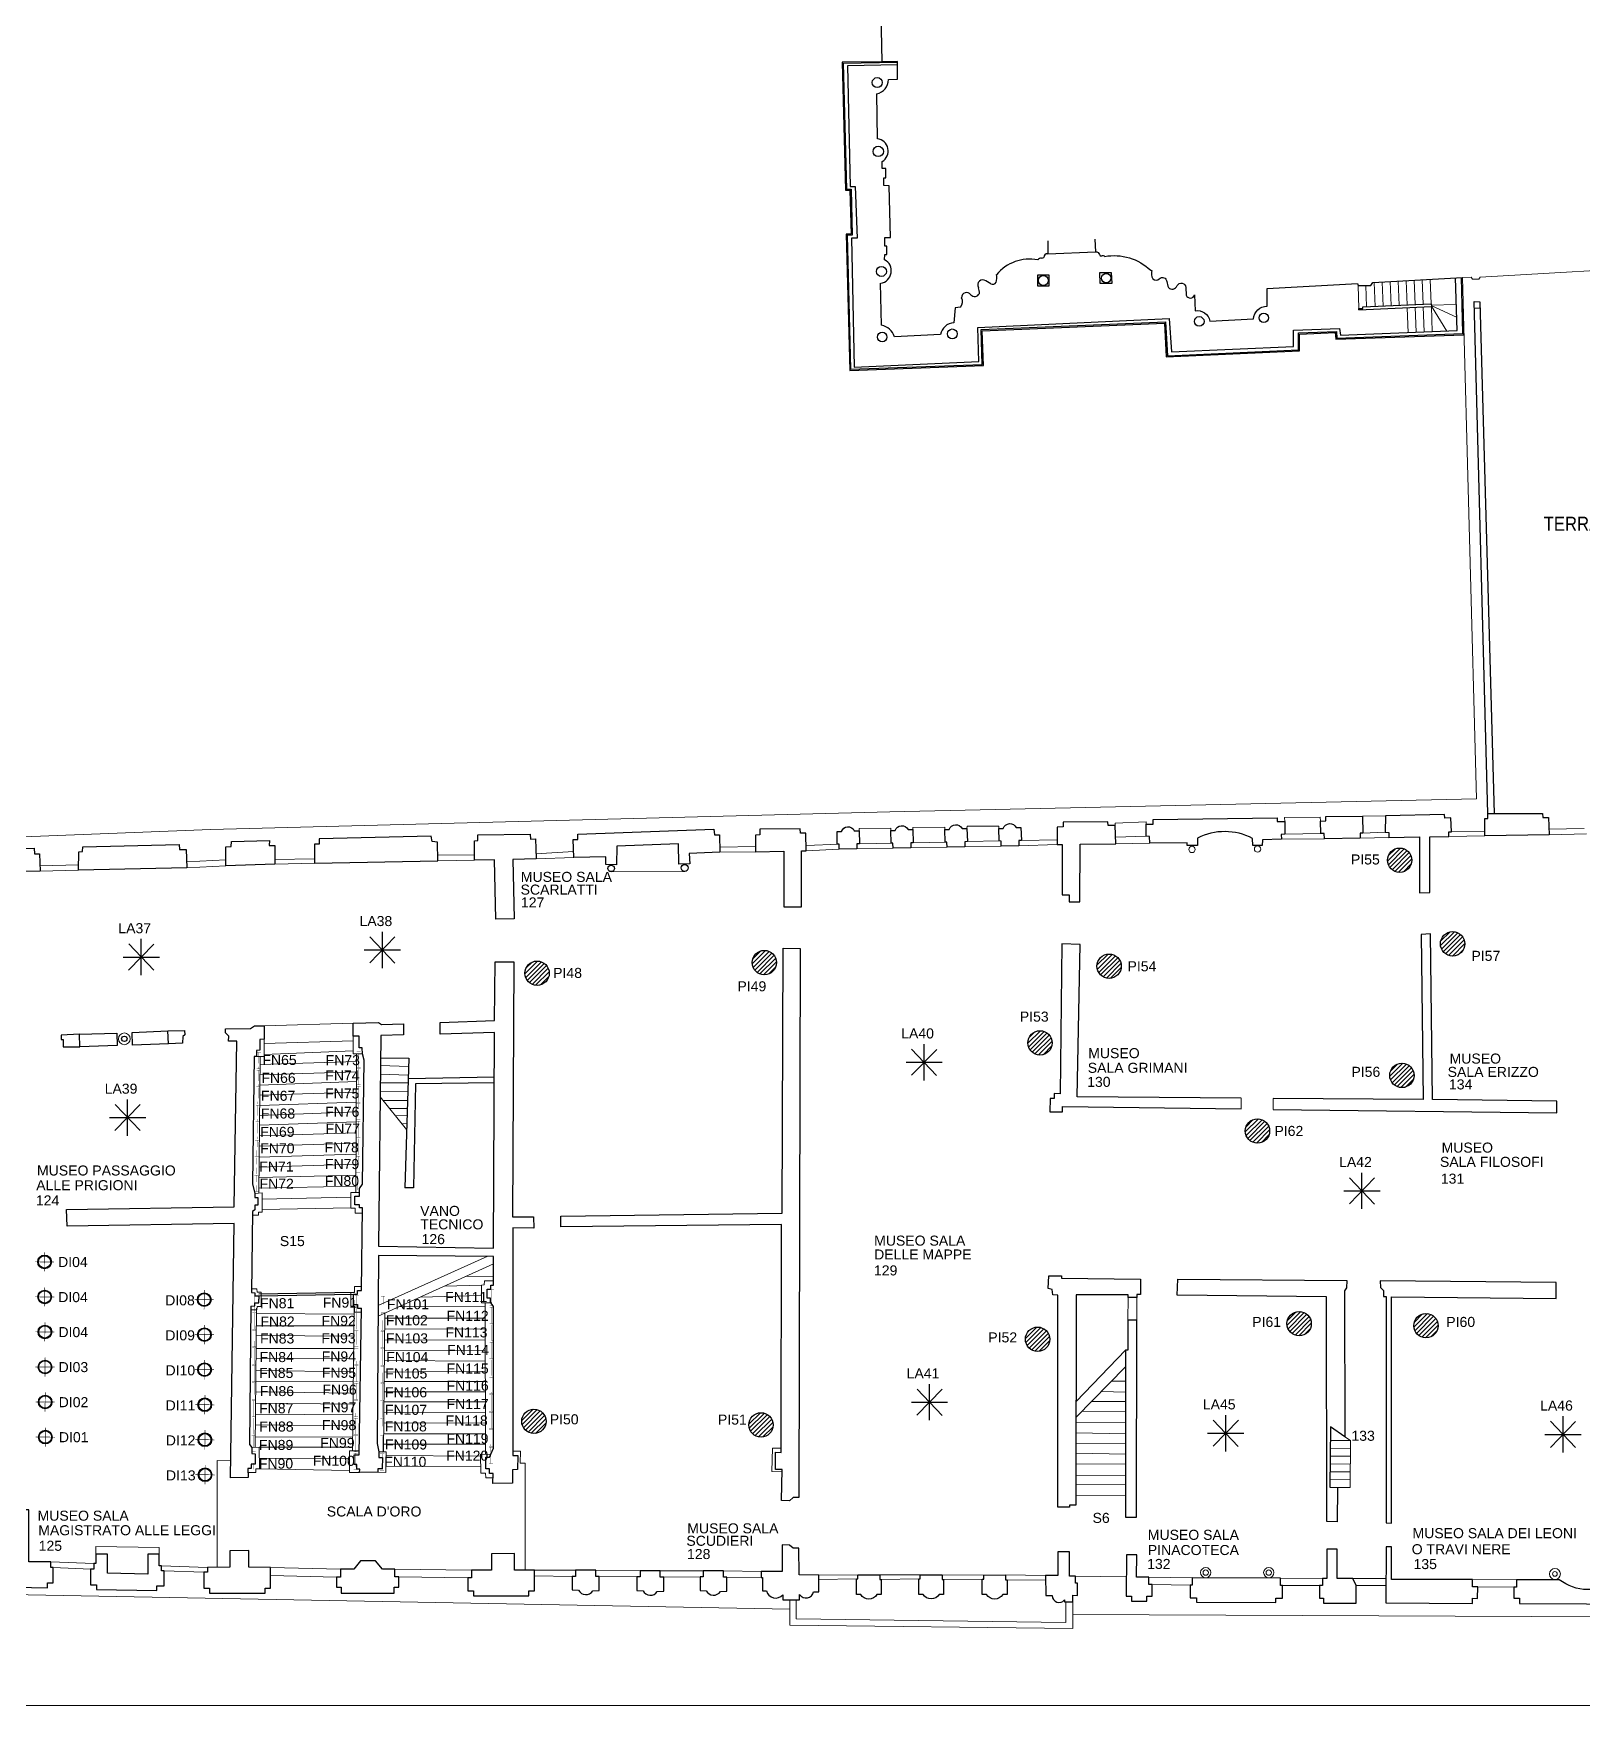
# Model space of a CAD drawing. Header units: millimetres. Extents: x 195 to 76808, y -2861 to 4318.
# Drawn here: x 38033 to 40347, y 109 to 2607 of the extents above; entities that cross this region are included whole.
import ezdxf
from ezdxf.enums import TextEntityAlignment as Align

# ---------------------------------------------------------------- set-up
doc = ezdxf.new("R2010")
doc.units = ezdxf.units.MM
for name, color, linetype, lineweight in [('_sottile', 253, 'Continuous', 5), ('LAMPADINE', 30, 'Continuous', 30), ('muri', 7, 'Continuous', 9), ('num.vani', 66, 'Continuous', 9)]:
    doc.layers.add(name, color=color, linetype=linetype, lineweight=lineweight)
doc.styles.add('ducale_200', font='ARIAL.TTF', dxfattribs={"height": 1})
doc.styles.get("Standard").update_dxf_attribs({"font": 'ARIAL.TTF'})

# ---------------------------------------------------------------- blocks, each defined once
blk = doc.blocks.new('l')
at = {"const_width": 0.2}
for points in [[(238.9, 339.3), (238.8, 342.3)], [(238.9, 340.8), (250.9, 341.1)], [(250.9, 339.6), (250.8, 342.6)]]:
    blk.add_lwpolyline(points, dxfattribs=at)
blk = doc.blocks.new('oui')
at = {"xscale": 2.03261301040026, "yscale": 2.032613010400281, "zscale": 2.032613010400235, "rotation": 88.32306870464305}
for p in [(39563, -871.1), (39562.9, -897.3), (39562.7, -923.5), (39562.6, -949.7), (39562.4, -975.8), (39562.3, -1002), (39562.1, -1028.2), (39562, -1054.4), (39561.8, -1080.5), (39561.7, -1106.7)]:
    blk.add_blockref('l', p, dxfattribs=at)
blk = doc.blocks.new('5ea4y')
h = blk.add_hatch(color=256)
edge = h.paths.add_edge_path(flags=16)
edge.add_arc((973, 697), 102, 0, 360)
edge = h.paths.add_edge_path()
edge.add_arc((973, 697), 112, 0, 360)
at = {"const_width": 10}
for points in [[(973, 855), (973, 540)], [(1130, 697), (815, 697)]]:
    blk.add_lwpolyline(points, dxfattribs=at)
for radius in [112, 102]:
    blk.add_circle((973, 697), radius)
at = {"color": 160, "insert": (996, 726), "char_height": 2, "width": 10.79, "attachment_point": 1, "style": 'ducale_200'}
blk.add_mtext('{\\H0.75x; }', dxfattribs=at)
blk = doc.blocks.new('PIANTANA')
at = {"lineweight": 0}
h = blk.add_hatch(dxfattribs=at)
h.set_pattern_fill('ANSI31', color=256, scale=600, style=0)
h.set_pattern_definition([(45, (37136.21, 23067.97), (-53.03301, 53.03301), [])])
edge = h.paths.add_edge_path()
edge.add_arc((14258, -2729), 291, 0, 360)
blk.add_circle((14258, -2729), 291)
blk = doc.blocks.new('sr')
at = {"xscale": 2.03261301040023, "yscale": 2.03261301040023, "zscale": 2.032613010400235, "rotation": 87.50909969895497}
for p in [(24786.3, -1824.5), (24785.8, -1850.7), (24785.3, -1876.9), (24784.8, -1903), (24784.3, -1929.2), (24783.7, -1955.4), (24783.2, -1981.5), (24782.7, -2007.7)]:
    blk.add_blockref('l', p, dxfattribs=at)

msp = doc.modelspace()

# ---------------------------------------------------------------- linework, layer by layer
at = {"layer": '_sottile'}
for p, q in [((40035.7, 2235.1), (40037.1, 2199.4)), ((40047.7, 2235.8), (40049.1, 2199.9)), ((40059.7, 2236.4), (40061.1, 2200.5)), ((40071.7, 2237.1), (40073.1, 2201)), ((40083.7, 2237.8), (40085.1, 2201.6)), ((40095.7, 2238.4), (40097.1, 2202.1)), ((40107.6, 2239.1), (40109, 2202.7)), ((40119.6, 2239.8), (40121, 2203.2)), ((40121.1, 2201.2), (40158.5, 2202.2)), ((40121.1, 2200.6), (40159, 2183.5)), ((40121.2, 2199.8), (40144.4, 2162.4)), ((40121.2, 2199.1), (40122.6, 2161.4)), ((40085.2, 2197.4), (40086.7, 2160.1)), ((40097.2, 2198), (40098.7, 2160.7)), ((40109.2, 2198.5), (40110.6, 2161.2)), ((38551.2, 1076.2), (38593.5, 1075.9))]:
    msp.add_line(p, q, dxfattribs=at)
for points in [[(36960.8, 1365.7), (38297.7, 1417.6), (39312.2, 1444.3), (40188.9, 1463.6), (40167.6, 2242.4), (40180.5, 2243.2), (40182.5, 2240.3), (40192.1, 2240.3), (40194.2, 2243.2), (40486.7, 2260.2)], [(40012.1, 2230.4), (40012.8, 2196.2), (40012.8, 2196.2)], [(40024.4, 2198.6), (40023.5, 2230.7)], [(39648.7, 1423.9), (39648.9, 1427.3), (39695.1, 1429.3), (39695.3, 1425.8)], [(39902.1, 1429.7), (39902, 1435.7), (39955.3, 1436.4), (39955.8, 1430.3)], [(40018.6, 1437.7), (40052.6, 1438.4)], [(39266.3, 1416), (39266.5, 1419.4), (39313.6, 1419.7), (39313.8, 1416.2)], [(39346.7, 1417.6), (39346.8, 1421), (39394.3, 1421.3), (39394.5, 1417.8)], [(39427.4, 1419.2), (39427.6, 1422.6), (39475, 1422.9), (39475.2, 1419.3)], [(39475.4, 1400.6), (39428, 1399.7)], [(39508.7, 1401.3), (39562.2, 1402.3)], [(39695.3, 1407.8), (39649.3, 1406.4)], [(39897.1, 1403.5), (39961.4, 1403.7)], [(39956, 1411.6), (39902.2, 1410.6)], [(40014.9, 1404.6), (40057.7, 1405.8)], [(40052.4, 1413.6), (40019, 1412.4)], [(40147.3, 1407.5), (40200.9, 1408.2)], [(40151.2, 1414.1), (40200.9, 1414.9)], [(40349.3, 1419.5), (40296.7, 1418.2)], [(40297, 1410), (40353.2, 1411.4)], [(38636.7, 1379.5), (38691.6, 1379.8)], [(38783.4, 1381.4), (38839.7, 1385)], [(38783.6, 1373.8), (38839.9, 1375.8)], [(39058, 1391.3), (39111.3, 1392.2)], [(39058.1, 1383.7), (39111.3, 1384.4)], [(39236.5, 1395.7), (39187, 1393.9)], [(39187.2, 1385.8), (39236.7, 1388.2)], [(39263.1, 1388.7), (39317, 1389.8)], [(39266.9, 1396.5), (39316.9, 1397.3)], [(39343.4, 1390.3), (39397.7, 1391.3)], [(39394.7, 1399.1), (39347.2, 1398.1)], [(39424.2, 1391.9), (39478.4, 1392.9)], [(39504.9, 1393.5), (39562.2, 1395.4)], [(39649.6, 1396.6), (39700.7, 1397.3)], [(38042.6, 1363.3), (38100.3, 1364.9)], [(38042.8, 1355.7), (38100.2, 1357.1)], [(38261.7, 1369.6), (38320.2, 1372.7)], [(38262.1, 1360.7), (38320.4, 1363.5)], [(38393.5, 1372.9), (38452.7, 1373.9)], [(38393.5, 1366.2), (38452.7, 1367.3)], [(38636.9, 1370.8), (38691.6, 1372)], [(38895.7, 1354.7), (39005.7, 1355.2)], [(38377.6, 1124.2), (38510.4, 1128.4)], [(38366.2, 1078.6), (38377.7, 1078.8), (38377.5, 1104.3)], [(38510.4, 1102.1), (38377.5, 1097.9)], [(38510.4, 1109.1), (38510.4, 1082.8), (38524.3, 1082.8)], [(38369.5, 874.5), (38371.6, 1078.7)], [(38510.4, 1087.2), (38377.7, 1081.5)], [(38514.5, 875.6), (38515.3, 1082.8)], [(38515.2, 1055.8), (38371.3, 1051.2)], [(38515.3, 1071), (38371.4, 1066.5)], [(38592.6, 1050.8), (38551, 1052.3)], [(38593.2, 1063.9), (38551.1, 1065)], [(38515.1, 1025.4), (38371, 1020.6)], [(38515.2, 1041.1), (38371.1, 1035.8)], [(38592, 1026.4), (38550.7, 1026.6)], [(38592.4, 1039.1), (38550.8, 1039.2)], [(38515.1, 1010.4), (38370.8, 1005.5)], [(38550.6, 1018.3), (38590.2, 969.7)], [(38591.6, 1013), (38554.9, 1013)], [(38591.2, 1001), (38564.8, 1000.9)], [(38514.9, 980.8), (38370.5, 976)], [(38370.7, 990.5), (38515, 996)], [(38590.8, 990), (38573.4, 990.4)], [(38590.5, 978.3), (38583.3, 978.2)], [(38514.9, 964.5), (38370.3, 959.9)], [(38514.8, 932.9), (38370, 928.1)], [(38514.8, 949.3), (38370.2, 944.5)], [(38514.6, 901.5), (38369.7, 897.6)], [(38514.7, 917.5), (38369.9, 913.1)], [(38359.7, 841.6), (38369.2, 841.6), (38369.2, 846.2), (38374.6, 846.2), (38374.7, 874.8), (38363.6, 874.1)], [(38514.6, 884.7), (38369.5, 882)], [(38520, 875.5), (38507, 875.6), (38507, 851.9), (38513.5, 851.9), (38513.5, 844.5), (38524.1, 844.4)], [(38507, 852.3), (38374.6, 849.9)], [(38507, 868.6), (38374.7, 865.5)], [(38711.4, 780.1), (38547.9, 706.7)], [(38547.8, 690.6), (38720.1, 768.6)], [(38720.2, 750.3), (38678.8, 749.9)], [(38372.9, 715.9), (38372.9, 726.6), (38366.9, 726.7), (38366.7, 731.4), (38358.5, 731.4)], [(38506.7, 714.8), (38506.7, 726.2), (38512.6, 726.2), (38512.6, 735), (38523, 734.9)], [(38702, 737.1), (38646.9, 735.5)], [(38720.2, 743.6), (38706.8, 743.6), (38706.2, 737.2), (38702, 737.1), (38702.4, 710.4), (38716.2, 710.4)], [(38372.9, 715.8), (38372.9, 705.1), (38366.9, 705.1), (38366.7, 700.3), (38358.5, 700.3)], [(38364.2, 494.7), (38365.8, 702.6)], [(38506.7, 714.8), (38506.7, 705.5), (38512.6, 705.5), (38512.6, 696.7), (38523, 696.8)], [(38509.3, 489.3), (38511.9, 703.8)], [(38578.3, 704.4), (38707.8, 705.2)], [(38702.3, 721.3), (38610.7, 719.1)], [(38707.8, 710.4), (38708.2, 484.1)], [(39667.6, 684.7), (39668.3, 718.3)], [(39681.4, 718.3), (39681.4, 684.7)], [(38511.3, 676.3), (38365.5, 676.1)], [(38511.5, 693.6), (38365.7, 694.4)], [(38557.6, 695.1), (38555.8, 488)], [(38557.6, 687.7), (38707.8, 687.7)], [(38511.1, 660.7), (38365.4, 661.5)], [(38557.3, 654.9), (38707.9, 655.5)], [(38557.4, 671.3), (38707.9, 671.6)], [(38510.9, 626.9), (38365.2, 627.7)], [(38511.1, 642.5), (38365.3, 642.3)], [(38557.1, 639), (38707.9, 639.8)], [(38510.7, 607.4), (38365.1, 609.4)], [(38556.8, 606.9), (38708, 608.4)], [(38707.9, 623.3), (38557, 624.6)], [(38510.3, 575.7), (38364.8, 577.5)], [(38510.5, 592.9), (38364.9, 593.3)], [(38708, 577.4), (38556.6, 577.7)], [(38556.7, 592.9), (38708, 593.2)], [(39664.3, 577.3), (39628.2, 578.2)], [(39664.3, 593.4), (39643.3, 593.4)], [(38510.1, 559.2), (38364.7, 560.7)], [(38708, 562.7), (38556.5, 562.7)], [(39664.3, 563.1), (39613.5, 563.3)], [(38509.7, 527), (38364.4, 528.2)], [(38509.9, 543.2), (38364.5, 544.2)], [(38708.1, 530.8), (38556.2, 531.1)], [(38556.3, 547.2), (38708.1, 546.5)], [(39664.3, 531.9), (39590.4, 532.3)], [(39664.3, 548.2), (39599.2, 548.7)], [(38509.5, 510), (38364.3, 510.3)], [(38556, 514.8), (38708.1, 514.8)], [(39664.3, 515), (39590.4, 516.2)], [(39664.3, 500.5), (39590.4, 500.8)], [(39970.2, 504.9), (40000.3, 504.7)], [(39991.9, 510.5), (40000.3, 504.7), (40000.1, 434.7), (39980.8, 434.8)], [(38307.4, 315.5), (38307.4, 475), (38327.4, 474.7)], [(38359, 494.5), (38370.1, 494.8), (38370.6, 462.3), (38364.9, 462.4), (38364.9, 457), (38353.5, 457)], [(38509.4, 494.7), (38370.1, 494.8)], [(38504.9, 477.7), (38370.3, 478.2)], [(38519.7, 489.2), (38504.9, 489.4), (38504.9, 457), (38520.1, 457.2)], [(38548.9, 488.1), (38559.8, 488), (38559.3, 456.9), (38547.5, 457.5)], [(38555.9, 499.2), (38708.1, 499.4)], [(38559.7, 482.3), (38700.9, 481.5)], [(38715.9, 483.9), (38700.9, 484.2), (38701.2, 455.9), (38708.2, 455.9), (38708.5, 449.1), (38719.4, 449.3)], [(38767.2, 311.3), (38767.2, 470.9), (38760.1, 471), (38760.4, 489.1), (38748.8, 489.1)], [(39150, 493.5), (39136.7, 493.5), (39136.1, 458.5), (39151.2, 458.1)], [(39664.3, 484.6), (39590.4, 486)], [(39970.1, 481.5), (40000.3, 481.3)], [(39970.2, 493.2), (40000.3, 493)], [(38504.9, 460.2), (38370.6, 462.3)], [(38559.4, 466.4), (38701.1, 465.4)], [(39664.3, 469.3), (39590.3, 469.8)], [(39664.3, 452.3), (39590.3, 452.8)], [(39969.9, 458.2), (40000.2, 458)], [(39970, 469.9), (40000.2, 469.7)], [(39664.4, 438.7), (39590.3, 439.4)], [(39969.8, 446.5), (40000.2, 446.3)], [(39664.4, 422.6), (39590.3, 423)], [(36701, 333.3), (36700.9, 299.1), (39162.9, 253)], [(38125.9, 334.9), (38125.9, 346.4), (38220.7, 344.9), (38220.7, 334.8)], [(38058.8, 323.5), (38123, 321.1)], [(38062.4, 315.1), (38118, 312.4)], [(38224, 317.5), (38292.8, 315.3)], [(38287.4, 308), (38228.2, 309.9)], [(38491.6, 312.7), (38386.9, 315.3)], [(38485.7, 300.8), (38386.9, 303.1)], [(38572.5, 312.7), (38687.1, 311.3)], [(38681.7, 299.6), (38578.9, 301)], [(38781.2, 311.3), (38842.7, 311)], [(38837.8, 301.8), (38781.2, 302.4)], [(38872.9, 311), (38939.2, 310)], [(38878, 301.7), (38934.2, 300.9)], [(38969.3, 310), (39033.5, 310)], [(38974.4, 300.8), (39028.6, 300.9)], [(39063.7, 310), (39120, 309.1)], [(39068.7, 300.8), (39120, 300.1)], [(39264.4, 303.9), (39206.3, 303.8)], [(39297.2, 304.1), (39357.5, 304.1)], [(39390.3, 304.3), (39452.4, 303.7)], [(39485.2, 303.9), (39545, 303.1)], [(39589.5, 301.9), (39665.3, 301.2)], [(39699.1, 300.5), (39763.8, 299.7)], [(39262.3, 298), (39206.3, 297.4)], [(39299.3, 297), (39355.4, 298.2)], [(39392.4, 297.2), (39450.3, 297.8)], [(39487.3, 296.8), (39545, 296.4)], [(39703.9, 289.8), (39760.7, 288.8)], [(39895.8, 298.9), (39958.8, 298.5)], [(39898.6, 288.1), (39953.9, 288.2)], [(40003.9, 298.5), (40053.5, 298.4)], [(40009.1, 288.1), (40053.4, 288.1)], [(40182.7, 297), (40248.3, 296.9)], [(40190.6, 286.1), (40244.5, 285.7)], [(39162.9, 266.7), (39162.9, 229), (39585.6, 224.1), (39585.6, 263.6)], [(39172.4, 266.7), (39172.4, 238.5), (39575.2, 232.8), (39575.3, 263.6)], [(41413.8, 259.1), (41413.8, 237), (39585.6, 244.9)]]:
    msp.add_lwpolyline(points, dxfattribs=at)
for centre, radius in [((39763.6, 1388), 4.74), ((39861.6, 1388.6), 4.74), ((38168.6, 1105), 8.73), ((39784.1, 307.4), 7.64), ((39784.1, 307.4), 3.98), ((39878.3, 307.4), 7.64), ((39878.3, 307.4), 3.98), ((40305.8, 305.4), 8.19), ((40305.8, 305.4), 3.5)]:
    msp.add_circle(centre, radius, dxfattribs=at)
at = {"layer": 'LAMPADINE'}
for p, q in [((38193.8, 1200.1), (38193.8, 1254.2)), ((38535.2, 1218.5), (38572.9, 1257.2)), ((38572.7, 1218.2), (38535.4, 1257.4)), ((38554.1, 1210.8), (38554.1, 1264.9)), ((38166.8, 1227.2), (38220.9, 1227.2)), ((38175, 1207.8), (38212.7, 1246.6)), ((38212.5, 1207.6), (38175.2, 1246.8)), ((38527, 1237.8), (38581.1, 1237.8)), ((39344.6, 1050.6), (39382.3, 1089.3)), ((39382.1, 1050.4), (39344.8, 1089.5)), ((39363.4, 1042.9), (39363.4, 1097)), ((39336.4, 1069.9), (39390.5, 1069.9)), ((38154.6, 968), (38192.3, 1006.8)), ((38192.1, 967.8), (38154.8, 1007)), ((38173.4, 960.3), (38173.4, 1014.4)), ((38146.4, 987.4), (38200.5, 987.4)), ((40017.6, 850.8), (40017.6, 904.9)), ((39990.5, 877.8), (40044.6, 877.8)), ((39998.7, 858.4), (40036.4, 897.2)), ((40036.2, 858.2), (39998.9, 897.4)), ((39352.7, 542.6), (39390.4, 581.4)), ((39390.2, 542.4), (39352.9, 581.6)), ((39371.5, 535), (39371.5, 589.1)), ((39344.5, 562), (39398.6, 562)), ((39795.1, 496.3), (39832.9, 535)), ((39832.6, 496), (39795.3, 535.2)), ((39814, 488.6), (39814, 542.7)), ((40299, 494.5), (40336.7, 533.3)), ((40336.5, 494.3), (40299.2, 533.5)), ((40317.9, 486.9), (40317.9, 541)), ((39786.9, 515.6), (39841, 515.6)), ((40290.8, 513.9), (40344.9, 513.9))]:
    msp.add_line(p, q, dxfattribs=at)
at = {"layer": 'muri', "linetype": 'ByBlock', "lineweight": 30}
for p, q in [((39300.8, 2565), (39289.6, 3117.2)), ((39323.7, 2565.2), (39300.8, 2565)), ((39323.7, 2565.2), (39323.7, 2565.2)), ((39323.7, 2565.2), (39323.7, 2565.2)), ((39323.7, 2539.1), (39323.7, 2565.2)), ((39310.3, 2538.4), (39323.7, 2539.1)), ((39293.6, 2449.9), (39292.6, 2517.2)), ((39300.7, 2405.6), (39300.7, 2415.7)), ((39306.2, 2405.6), (39300.7, 2405.6)), ((39306.2, 2391.7), (39306.2, 2405.6)), ((39303, 2391.6), (39306.2, 2391.7)), ((39303, 2379.8), (39303, 2391.6)), ((39311.3, 2379.6), (39303, 2379.8)), ((39313.1, 2302.3), (39311.3, 2379.6)), ((39304.6, 2302.2), (39313.1, 2302.3)), ((39304.8, 2289.3), (39304.6, 2302.2)), ((39304.4, 2269.1), (39304.5, 2277.1)), ((39304.5, 2277.1), (39307.8, 2277.1)), ((39307.9, 2289.3), (39304.8, 2289.3)), ((39307.8, 2277.1), (39307.9, 2289.3)), ((39548.2, 2297.3), (39548.1, 2278.1)), ((39299.9, 2171.4), (39298.5, 2233.9)), ((39463.1, 2232.9), (39455.7, 2237.4)), ((40012.8, 2194.1), (40121.2, 2199.1)), ((40018.7, 2198.5), (40121, 2203.2)), ((40121, 2203.2), (40121.2, 2199.1)), ((39410, 2197.2), (39407.8, 2175)), ((39417.9, 2198.4), (39410, 2197.2)), ((39387.9, 2157.3), (39319.1, 2154.1)), ((38721.4, 1132.3), (38722.6, 1219.9)), ((38722.6, 1219.9), (38750.4, 1220)), ((38750.4, 1220), (38748.5, 839.1)), ((38510.4, 1128.4), (38548.1, 1129.6)), ((38510.4, 1109.1), (38510.4, 1128.4)), ((38548.1, 1129.6), (38552.6, 1126.3)), ((38552.6, 1126.3), (38585.7, 1127.5)), ((38585.7, 1127.5), (38585.7, 1111)), ((38640.5, 1129.5), (38721.4, 1132.3)), ((38640.5, 1112.2), (38640.5, 1129.5)), ((38319.8, 1120.1), (38357.1, 1120.5)), ((38319.9, 1113.9), (38319.8, 1120.1)), ((38324.6, 1108.8), (38319.9, 1113.9)), ((38324.4, 1101.6), (38324.6, 1108.8)), ((38336.5, 1101.5), (38324.4, 1101.6)), ((38332.6, 853.8), (38336.5, 1101.5)), ((38357.1, 1120.5), (38363.2, 1124.2)), ((38363.2, 1124.2), (38377.6, 1124.2)), ((38371.1, 1104.1), (38370.9, 1087.9)), ((38377.5, 1104.3), (38371.1, 1104.1)), ((38377.6, 1124.2), (38377.5, 1104.3)), ((38519.4, 1109.1), (38510.4, 1109.1)), ((38519.5, 1091.5), (38519.4, 1109.1)), ((38551.6, 1110), (38548.3, 795.2)), ((38552.5, 1110), (38551.6, 1110)), ((38585.7, 1111), (38552.5, 1110)), ((38721.7, 1114.3), (38640.5, 1112.2)), ((38720.3, 792.4), (38721.7, 1114.3)), ((38362.7, 1078.5), (38359.8, 888.1)), ((38366.2, 1078.6), (38362.7, 1078.5)), ((38370.9, 1087.9), (38366.2, 1087.8)), ((38366.2, 1087.8), (38366.2, 1078.6)), ((38523.9, 1091.5), (38519.5, 1091.5)), ((38524.3, 1082.8), (38523.9, 1091.5)), ((38526.7, 1073.1), (38524.3, 1082.8)), ((38593.5, 1075.9), (38587.4, 882.3)), ((38524.2, 887.7), (38526.7, 1073.1)), ((38359.8, 888.1), (38363.6, 874.1)), ((38520, 881.4), (38524.2, 887.7)), ((38520, 869.7), (38520, 881.4)), ((38082, 850), (38332.6, 853.8)), ((38083.3, 825.1), (38082, 850)), ((38363.4, 849.5), (38359.8, 847.2)), ((38367.9, 856.4), (38363.4, 856.4)), ((38363.4, 856.4), (38363.4, 849.5)), ((38363.6, 874.1), (38363.7, 867.8)), ((38363.7, 867.8), (38367.9, 867.8)), ((38367.9, 867.8), (38367.9, 856.4)), ((38513.1, 856.9), (38513.1, 869.7)), ((38513.1, 869.7), (38520, 869.7)), ((38519.7, 856.9), (38513.1, 856.9)), ((38519.7, 852.3), (38519.7, 856.9)), ((38524.2, 852.3), (38519.7, 852.3)), ((38523, 729), (38524.2, 852.3)), ((38332.8, 828.9), (38083.3, 825.1)), ((38327.1, 449.3), (38332.8, 828.9)), ((38359.8, 847.2), (38358.5, 725.9)), ((38748.5, 839.1), (38779.6, 839.1)), ((38779.6, 839.1), (38780.4, 822.3)), ((38780.4, 822.3), (38748.8, 822.4)), ((38748.8, 822.4), (38748.8, 482.6)), ((38548.5, 781.2), (38546.3, 500.4)), ((38548.3, 795.2), (38720.3, 792.4)), ((38720, 780), (38548.5, 781.2)), ((38720.2, 737), (38720, 780)), ((38358.5, 725.9), (38363.3, 725.5)), ((38363.3, 725.5), (38363.3, 721.2)), ((38369.6, 724.2), (38511.2, 726.6)), ((38517.1, 723.6), (38517.1, 729.1)), ((38517.1, 729.1), (38523, 729)), ((38710.8, 731), (38716.3, 731.1)), ((38710.8, 717.3), (38710.8, 731)), ((38716.3, 731.1), (38716.3, 737)), ((38716.3, 737), (38720.2, 737)), ((38357.7, 705.7), (38355.5, 498.7)), ((38357.7, 705.7), (38363.3, 706.2)), ((38363.3, 721.2), (38369.3, 721.2)), ((38363.3, 706.2), (38363.3, 710.6)), ((38363.3, 710.6), (38369.3, 710.6)), ((38369.3, 721.2), (38510.9, 723.6)), ((38369.3, 721.2), (38369.3, 715.9)), ((38369.3, 710.6), (38369.3, 715.9)), ((38510.9, 714.7), (38510.9, 723.6)), ((38510.9, 723.6), (38517.1, 723.6)), ((38510.9, 714.7), (38510.9, 708.1)), ((38510.9, 708.1), (38517.1, 708.1)), ((38517.1, 708.1), (38517.1, 702.6)), ((38517.1, 702.6), (38522.9, 702.7)), ((38519.6, 483.2), (38522.9, 702.7)), ((38715.4, 717.4), (38710.8, 717.3)), ((38715.4, 711.6), (38715.4, 717.4)), ((38719.9, 705.2), (38715.4, 711.6)), ((38720, 493.5), (38719.9, 705.2)), ((38546.3, 500.4), (38548.9, 488.1)), ((38355.5, 498.7), (38359, 494.5)), ((38359, 494.5), (38359, 485.2)), ((38359, 485.2), (38363.9, 484.9)), ((38363.9, 484.9), (38363.9, 469.6)), ((38511.7, 469.1), (38511.9, 483.2)), ((38511.9, 483.2), (38519.6, 483.2)), ((38548.9, 488.1), (38548.7, 479.4)), ((38548.7, 479.4), (38554.1, 479.4)), ((38554.1, 479.4), (38553.8, 462.3)), ((38708.6, 462.4), (38708.6, 479.7)), ((38708.6, 479.7), (38714.1, 479.7)), ((38714.1, 479.7), (38720, 493.5)), ((38748.8, 482.6), (38756.2, 482.4)), ((38756.2, 482.4), (38756.1, 461.4)), ((38353.6, 449.8), (38327.1, 449.3)), ((38358, 463.2), (38353.3, 463.2)), ((38353.3, 463.2), (38353.6, 449.8)), ((38363.9, 469.6), (38358, 469.6)), ((38358, 469.6), (38358, 463.2)), ((38516, 469.1), (38511.7, 469.1)), ((38515.9, 462.2), (38516, 469.1)), ((38520.2, 462.2), (38515.9, 462.2)), ((38520.1, 457.2), (38520.2, 462.2)), ((38547.5, 457.5), (38520.1, 457.2)), ((38553.8, 462.3), (38547.5, 462.3)), ((38547.5, 462.3), (38547.5, 457.5)), ((38714.2, 462.4), (38708.6, 462.4)), ((38714.2, 455.4), (38714.2, 462.4)), ((38719.5, 455.5), (38714.2, 455.4)), ((38719.3, 440.7), (38719.5, 455.5)), ((38748.7, 461.2), (38748.5, 441.1)), ((38756.1, 461.4), (38748.7, 461.2)), ((38748.5, 441.1), (38719.3, 440.7))]:
    msp.add_line(p, q, dxfattribs=at)
at = {"layer": 'muri'}
for p, q in [((39837.1, 1016.3), (39837.1, 1000.3)), ((39884.9, 1015.9), (39884.9, 999.6))]:
    msp.add_line(p, q, dxfattribs=at)
at = {"layer": 'muri', "linetype": 'Continuous', "ltscale": 0.1}
msp.add_lwpolyline([(35541.8, 4308.8), (41461.8, 4308.8), (41461.8, 108.8), (35541.8, 108.8)], close=True, dxfattribs=at)
at = {"layer": 'muri', "linetype": 'ByBlock', "lineweight": 30}
for points in [[(39300.8, 2565), (39240.9, 2564.4), (39245.9, 2373.1), (39252.6, 2373), (39254.6, 2307.2), (39246.9, 2307.1), (39252.5, 2103.5), (39452, 2111.3), (39450.2, 2162.9), (39722.4, 2174.4), (39725.1, 2123.8), (39924.1, 2132.9), (39924.1, 2158), (39977.5, 2160.2), (39978.6, 2150.2), (40169.9, 2157.1), (40168.9, 2196.5)], [(39323.7, 2563.6), (39242.6, 2562.4), (39247.5, 2374.7), (39254.2, 2374.7), (39256.1, 2305.6), (39248.5, 2305.5), (39253.6, 2105.4), (39450.1, 2112.7), (39448.8, 2164.9), (39724, 2176.2), (39726.8, 2125.3), (39922.5, 2134.5), (39922.5, 2159.7), (39979.5, 2161.9), (39980, 2152), (40168.3, 2158.7), (40166.4, 2242.4)], [(39323.7, 2560.4), (39249, 2558.6), (39253.1, 2378.6), (39260.4, 2378.6), (39263.5, 2301.5), (39255, 2301.3), (39259.1, 2108.4), (39445.4, 2117), (39443.7, 2167.7), (39729.6, 2181.3), (39732.9, 2131.3), (39915.2, 2139.3), (39915.5, 2163.7), (39984.1, 2166.5), (39985.6, 2156.5), (40159.6, 2163.2), (40157.4, 2241.9)], [(39548.1, 2278.1), (39619.5, 2280.8)], [(39643, 2250), (39644, 2233.5), (39626.5, 2233.5), (39625.9, 2249.8), (39643, 2250)], [(39533.2, 2229.8), (39533.4, 2246.5), (39549.6, 2246.6), (39549.7, 2229.8), (39533.2, 2229.8)], [(40205.6, 1441.5), (40185.4, 2206.6), (40193.7, 2206.4), (40215.1, 1441.5)], [(40012.8, 2194.1), (40012.8, 2196.2), (40012.8, 2196.2), (40018.7, 2196.3), (40018.7, 2198.5)], [(40185.6, 2197.1), (40193.9, 2196.9)], [(39649.6, 1396.6), (39648.7, 1423.9), (39638.4, 1423.6), (39638.1, 1429.2), (39571.4, 1428.7), (39571.1, 1421.7), (39562.2, 1421.1), (39562.2, 1395.4), (39569.8, 1395.5), (39569.8, 1320.3), (39579.9, 1320.3), (39580.1, 1309.5), (39596.2, 1309.5), (39596.6, 1395.9), (39649.6, 1396.6)], [(40140.9, 1440.1), (40052.6, 1438.4), (40052.4, 1413.6), (40057.7, 1413.2), (40057.7, 1405.8), (40103.4, 1406.7), (40103.4, 1323.1), (40119.1, 1323.5), (40119.1, 1407), (40147.3, 1407.5), (40147.5, 1414.1), (40151.2, 1414.1), (40150.1, 1435.1), (40141.4, 1434.7), (40140.9, 1440.1)], [(38696.8, 1409.6), (38774.9, 1410.7), (38775.2, 1403.4), (38782.9, 1403.7), (38783.6, 1373.8), (38749.2, 1373.1), (38750.9, 1284.2), (38723.5, 1284), (38721.8, 1372.6), (38691.6, 1372), (38691.6, 1400.6), (38696.5, 1401.3), (38696.8, 1409.6)], [(39180, 1302.1), (39180.4, 1385.7), (39187.2, 1385.8), (39186.6, 1412.3), (39178.6, 1412.5), (39178.3, 1418.6), (39117.9, 1418.3), (39117.9, 1409.7), (39111.5, 1409.3), (39111.3, 1384.4), (39153.7, 1385.2), (39153.7, 1302.1), (39180, 1302.1)], [(39884.9, 999.6), (40308.9, 994.2), (40308.9, 1011.7), (40122.7, 1014.4), (40119.7, 1262), (40105.8, 1260.7), (40109.2, 1014.3), (39884.9, 1015.9)], [(39837.1, 1016.3), (39592.3, 1018.1), (39596.5, 1246), (39569.1, 1247), (39566.5, 1022.6)], [(38101.5, 1112), (38157.3, 1113.7), (38157.7, 1095), (38102.3, 1093.2)], [(38234.4, 1097.4), (38180.8, 1095.7), (38180.3, 1114.4), (38233.7, 1117)], [(38721.4, 1039.3), (38603.6, 1037.7), (38600.5, 882.2), (38587.4, 882.3)], [(38721.4, 1047.9), (38592.5, 1045.4)], [(39566.5, 1022.6), (39557.8, 1023.2), (39557.6, 1015.8), (39551.6, 1015.9), (39551.1, 995.9), (39570.4, 995.9), (39570.4, 1003.7), (39837.1, 1000.3)], [(39664.4, 390.3), (39680.9, 390.3), (39681.4, 684.7), (39667.6, 684.7), (39667.6, 639.6), (39664.3, 639.6), (39664.4, 390.3), (39664.4, 390.3)], [(39664.3, 639.6), (39590.4, 563)], [(39664.3, 614.8), (39590.4, 539.8)], [(38058.8, 323.5), (38026, 323.5), (38026, 401.4), (38001.8, 401.3), (38001.7, 323.6), (37975.7, 323.4), (37975.7, 316.9), (37972.1, 316.9), (37972.1, 292.5), (37981.1, 292.5), (37981.1, 286.1), (38054, 284.9), (38054, 292), (38062.4, 292), (38062.4, 315.1), (38058.8, 315.1), (38058.8, 323.5)], [(38491.6, 312.7), (38491.6, 300.8), (38485.7, 300.8), (38485.7, 285.6), (38492.3, 285.6), (38492.3, 276.7), (38571.8, 276.7), (38571.8, 285.6), (38578.9, 285.6), (38578.9, 301), (38572.5, 301), (38572.5, 312.7), (38554.3, 312.7), (38543.7, 325.1), (38521.2, 325.1), (38511.3, 312.7), (38491.6, 312.7)], [(39699.1, 300.4), (39680.8, 300.7), (39681.2, 334), (39665.6, 334), (39665.1, 272), (39673, 272), (39673, 264.6), (39696.2, 264.6), (39696.2, 272), (39704.1, 272), (39703.9, 289.8), (39699.2, 289.9), (39699.1, 300.5)]]:
    msp.add_lwpolyline(points, dxfattribs=at)
for points, format in [([(39618.7, 2299.7), (39619.5, 2280.8, -0.40456), (39625.4, 2276.8, 0.383731), (39628.7, 2274.8, -0.431379), (39633.2, 2274, -0.239209), (39701.9, 2253.4, 0.212732), (39703.5, 2253, 0.195701), (39705.1, 2240.5, 0.350297), (39714.7, 2240.4, -0.690626), (39726, 2236.4, 0.069627), (39728.4, 2227.6, 0.560026), (39741.4, 2230.4, -0.777704), (39754.6, 2227.6), (39754.8, 2216.1, 0.700413), (39767.5, 2216.5), (39768.4, 2193, -0.39543), (39790.5, 2177.4), (39855.7, 2180.6, -0.408681), (39875.8, 2199.6), (39876, 2226.2), (40011.1, 2233.7), (40011.9, 2230.4), (40030.6, 2230.8), (40033.9, 2235), (40167.6, 2242.4)], "xyb"), ([(39984.2, 434.1, 0, 14.4, 0), (39984.2, 456, 0, 0, 0), (39984.4, 515.8, 0, 0, 0)], "xyseb")]:
    msp.add_lwpolyline(points, format=format, dxfattribs=at)
for points in [[(39397.7, 1391.3), (39397.6, 1398.8), (39394.7, 1399.1), (39394.5, 1417.8), (39401, 1417.9, -0.673822), (39420.1, 1419.1), (39427.4, 1419.2), (39428, 1399.7), (39424.2, 1399.5), (39424.2, 1391.9)], [(39478.4, 1392.9), (39478.3, 1400.4), (39475.4, 1400.6), (39475.2, 1419.3), (39481.7, 1419.5, -0.673822), (39500.8, 1420.7), (39508.1, 1420.8), (39508.7, 1401.3), (39504.9, 1401.1), (39504.9, 1393.5)], [(39854.2, 1404.5, 0.241627), (39771.7, 1404.9), (39771.7, 1393.9), (39756.3, 1393.9), (39756.2, 1397.7), (39700.7, 1397.3), (39700.3, 1407.4), (39695.3, 1407.8), (39695.3, 1425.8), (39705.6, 1425.7), (39705.7, 1432.6), (39890.9, 1435.2), (39891, 1429.5), (39902.1, 1429.7), (39902.2, 1410.6), (39896.9, 1410.5), (39897.1, 1403.5), (39869, 1402.4), (39868.6, 1393.9), (39854.4, 1393.9)], [(39236.7, 1388.2), (39236.5, 1395.7), (39233.6, 1395.9), (39233.4, 1414.6), (39239.9, 1414.7, -0.673822), (39259.1, 1416), (39266.3, 1416), (39266.9, 1396.5), (39263.1, 1396.3), (39263.1, 1388.7)], [(39317, 1389.8), (39316.9, 1397.3), (39314, 1397.5), (39313.8, 1416.2), (39320.2, 1416.3, -0.673822), (39339.4, 1417.6), (39346.7, 1417.6), (39347.2, 1398.1), (39343.4, 1397.9), (39343.4, 1390.3)], [(39127.7, 280, 0.584828), (39152.4, 274.2), (39152.4, 266.7), (39177.4, 266.7), (39177.4, 274.5, 0.657033), (39198.3, 278.7), (39206.3, 278.7), (39206.3, 303.8), (39176.7, 303.9), (39176.4, 343.9), (39168, 343.9), (39162.4, 348.7), (39151.1, 348.9), (39151.1, 309.1), (39120, 309.1), (39120, 300.1), (39122.2, 300.1), (39122.2, 280)], [(39580.6, 338.7), (39563.1, 338.7), (39563.1, 302.9), (39545, 303.1), (39545.1, 273.2), (39554.9, 273), (39554.9, 273), (39554.9, 273, 0.710488), (39573.2, 266.6), (39573.2, 263.6), (39585.6, 263.6), (39585.6, 273.5), (39592.5, 273.4), (39592.4, 291.7), (39589.5, 291.8), (39589.5, 301.9), (39580.6, 302)], [(38842.7, 311), (38842.7, 301.8), (38837.8, 301.8), (38837.8, 281.6), (38837.8, 281.6), (38847.2, 281.3, 0.601617), (38868.3, 280.4), (38878, 280.6), (38878, 301.7), (38872.9, 301.7), (38872.9, 311)], [(38939.2, 310), (38939.2, 300.9), (38934.2, 300.9), (38934.2, 280.7), (38934.2, 280.7), (38943.6, 280.4, 0.601617), (38964.7, 279.4), (38974.4, 279.6), (38974.4, 300.8), (38969.3, 300.8), (38969.3, 310)], [(39033.5, 310), (39033.5, 300.9), (39028.6, 300.9), (39028.6, 280.7), (39028.6, 280.7), (39038, 280.4, 0.601617), (39059, 279.4), (39068.7, 279.6), (39068.7, 300.8), (39063.7, 300.8), (39063.7, 310)], [(39262.3, 298), (39264.4, 298), (39264.4, 303.9), (39297.2, 304.1), (39297.3, 297), (39299.3, 297), (39299.3, 274.7), (39293, 274.7, -0.559371), (39268.7, 274.7), (39262.3, 274.7)], [(39355.4, 298.2), (39357.5, 298.2), (39357.5, 304.1), (39390.3, 304.3), (39390.4, 297.2), (39392.4, 297.2), (39392.4, 274.9), (39386.1, 274.9, -0.559371), (39361.8, 274.9), (39355.4, 274.9)], [(39450.3, 297.8), (39452.4, 297.8), (39452.4, 303.7), (39485.2, 303.9), (39485.2, 296.8), (39487.3, 296.8), (39487.3, 274.5), (39480.9, 274.5, -0.559371), (39456.7, 274.5), (39450.3, 274.5)], [(40452.9, 260.2), (40452.9, 260.2), (40452.8, 267.7), (40461, 267.8), (40461.1, 285.1), (40458.8, 285.1), (40458.8, 294.7), (40396.3, 295.4, -0.336358), (40312.4, 296.9), (40248.3, 296.9), (40248.4, 285.7), (40244.5, 285.7), (40244.5, 269.1), (40244.5, 269.1), (40252.8, 269.1), (40252.9, 261.1), (40252.9, 261.1)]]:
    msp.add_lwpolyline(points, format="xyb", close=True, dxfattribs=at)
for points in [[(39961.4, 1403.7), (39961.2, 1411.6), (39956, 1411.6), (39955.8, 1430.3), (39963.6, 1430.7), (39963.4, 1437.3), (40018.6, 1437.7), (40019, 1412.4), (40014.9, 1412.4), (40014.9, 1404.6)], [(40200.9, 1408.2), (40201.1, 1434.3), (40205.6, 1434.3), (40205.6, 1441.5), (40287.5, 1441.9), (40288, 1435.9), (40296.1, 1435.6), (40297, 1410)], [(38320.4, 1363.5), (38320, 1391.7), (38328.3, 1392.3), (38328.9, 1399.6), (38385.5, 1401.4), (38384.9, 1394.1), (38393.5, 1394.1), (38393.5, 1366.2)], [(38452.7, 1367.3), (38636.9, 1370.8), (38636.4, 1398.9), (38628.5, 1399.9), (38627, 1407.8), (38459.6, 1403.8), (38459.6, 1395.9), (38452.7, 1395.9)], [(38887.8, 1377.1), (38839.9, 1375.8), (38839.2, 1403), (38846.3, 1403), (38845.9, 1410.8), (39049.5, 1418.2), (39050.3, 1409.6), (39057.7, 1410), (39058.1, 1383.7), (39012.6, 1382.1), (39013.2, 1366.5), (38997.2, 1366.2), (38996.6, 1396.4), (38904.3, 1392.8), (38903.7, 1365.2), (38887.7, 1365.5)], [(37989, 1354.5), (37988.7, 1378.4), (37994, 1378.7), (37994, 1388.4), (38033.7, 1389.7), (38034.2, 1381.3), (38042, 1381.3), (38042.8, 1355.7)], [(38100.2, 1357.1), (38100.5, 1384.2), (38106.2, 1384.8), (38106.8, 1392), (38250.7, 1395.6), (38251, 1388.1), (38260.9, 1388.1), (38262.1, 1360.7)], [(39178.3, 1240.2), (39176.4, 419.5), (39176.4, 419.5), (39168, 419.5), (39162.4, 414.7), (39150.5, 415), (39151.2, 461.3), (39141.4, 461.5), (39141.4, 487.2), (39149.9, 487.1), (39149.9, 487.1), (39150.4, 827.6), (38820.7, 824), (38820.7, 840), (39151.1, 844.3), (39151.1, 844.3), (39151.1, 844.3), (39152.9, 1240.3)], [(38074, 1110.6), (38074, 1104), (38077.2, 1104), (38077, 1093.2), (38102.3, 1093.2), (38101.5, 1112)], [(38258.2, 1117.6), (38258.8, 1110.8), (38255.8, 1108.3), (38255.7, 1098.4), (38234.4, 1097.4), (38233.7, 1117)], [(39590.3, 408.2), (39580.6, 408.4), (39580.5, 405.2), (39563.1, 405.2), (39563.1, 722.2), (39555.7, 722.4), (39554.9, 730.4), (39548.9, 731.9), (39549.5, 750.9), (39568.6, 750.7), (39568.8, 747.2), (39686.6, 745.7), (39686.6, 723.1), (39681.4, 722.9), (39681.4, 718.3), (39668.3, 718.3), (39668.1, 722.3), (39590.5, 722.3)], [(39742.3, 745.7), (39994.7, 743.8), (39994.4, 733), (39991.5, 728.6), (39991.9, 510.5), (39970.4, 525.5), (39969.7, 434.9), (39980.8, 434.8), (39980.7, 383.1), (39964.9, 383.8), (39964.8, 719.7), (39741.7, 722.2)], [(40044.9, 743.5), (40045, 733.4), (40049.5, 728.9), (40049.5, 720), (40053.7, 720), (40053.7, 720), (40053.5, 381.7), (40061.9, 381.4), (40061.9, 719.4), (40307.7, 716.8), (40307.7, 740.7)], [(38125.9, 334.9), (38125.9, 321.1), (38123, 321.1), (38123, 312.4), (38118, 312.4), (38118, 289.3), (38127.2, 289.3), (38127.2, 282.3), (38217.1, 280.7), (38217.1, 287.7), (38228.2, 287.7), (38228.2, 309.9), (38224, 309.9), (38224, 317.5), (38220.7, 317.5), (38220.7, 334.8), (38203.9, 334.8), (38203.9, 305.1), (38143.5, 306.7), (38143.5, 334.9)], [(38326.1, 340.2), (38326.1, 315.8), (38292.8, 315.3), (38292.8, 308), (38287.4, 308), (38287.4, 284.2), (38296, 284.2), (38296, 276.9), (38378.8, 276.9), (38378.8, 284), (38386.9, 284), (38386.9, 315.3), (38354.8, 315.8), (38354.8, 340.5)], [(38717.3, 335.7), (38717.3, 311.3), (38687.1, 311.3), (38687.1, 299.6), (38681.7, 299.6), (38681.7, 280.2), (38690.3, 280.2), (38690.3, 272.9), (38773.1, 272.9), (38773.1, 280), (38781.2, 280), (38781.2, 311.3), (38751.3, 311.3), (38751.3, 336)], [(39980.6, 298.4), (39980.7, 342.6), (39964.9, 342.3), (39964.9, 298.5), (39958.8, 298.5), (39958.5, 288.2), (39953.9, 288.2), (39954, 269.1), (39954, 269.1), (39959.9, 269.1), (39960.1, 261.6), (40008.9, 261.8), (40009.1, 288.1), (40003.9, 298.5)], [(40182.7, 261.2), (40182.7, 261.2), (40182.7, 261.2), (40182.7, 269.1), (40190.4, 269), (40190.6, 286.1), (40182.8, 286.1), (40182.7, 297), (40061.9, 297), (40061.9, 345.9), (40053.5, 345.9), (40053.4, 262.4)], [(39763.8, 299.7), (39763.8, 288.8), (39760.7, 288.8), (39760.8, 269.8), (39770.6, 269.8), (39770.6, 263.4), (39888.8, 262.7), (39888.8, 269.1), (39898.6, 269.1), (39898.6, 288.1), (39895.8, 288.1), (39895.8, 298.9)]]:
    msp.add_lwpolyline(points, close=True, dxfattribs=at)
for centre, radius in [((39293.3, 2533.9), 7.37), ((39294.9, 2431), 7.74), ((39299.7, 2251.6), 7.42), ((39635.5, 2241.7), 6.92), ((39541.6, 2238.1), 7.46), ((39774.4, 2176.9), 7.23), ((39870.9, 2182.3), 7), ((39300.8, 2153.6), 7.13), ((39405.5, 2158.3), 7.33), ((38895.7, 1359.7), 4.92), ((39005.7, 1360.4), 5.23), ((38168.6, 1105), 4.03)]:
    msp.add_circle(centre, radius, dxfattribs=at)
for centre, radius, start, end in [((39288.9, 2538.2), 21.3, 279.9758, 0.4131), ((39291.4, 2431.6), 18.4, 300.2864, 83.1851), ((39548, 2272.2), 5.94, 89.342, 176.8575), ((39295.6, 2252.5), 18.8, 279, 62), ((39520.7, 2206.4), 63.6, 78.8588, 140.5766), ((39537.9, 2265.9), 5.65, 79.4645, 148.7436), ((39538.6, 2278), 6.56, 272.8905, 302.6395), ((39451.1, 2231.3), 7.66, 52.7943, 210.6602), ((39420.6, 2218.8), 25.4, 359.3107, 19.5922), ((39465.7, 2238.3), 5.94, 244.5229, 330.1223), ((39442.1, 2243.1), 29.8, 344.8823, 7.2273), ((39407.6, 2206.7), 13.2, 321.4041, 25.5657), ((39426.8, 2212.7), 7.35, 32.3722, 182.5368), ((39438.8, 2222.3), 8.07, 224.3113, 332.5962), ((39409.2, 2153.2), 21.8, 93.7687, 169.2313), ((39294.5, 2146), 25.9, 18.1466, 77.9512)]:
    msp.add_arc(centre, radius, start, end, dxfattribs=at)

# ---------------------------------------------------------------- block references
at = {"layer": 'LAMPADINE', "xscale": 0.0625, "yscale": 0.0625, "zscale": 0.0625}
for p in [(39182.8, 1542.5), (39261.8, 1417.5), (38233.6, 1389.5), (38748.7, 1384.1), (37894.1, 1373.6), (38645.4, 1269.5), (39186.1, 1220.9), (38970.3, 1137.9), (39032.6, 850), (39222, 846.9), (38641.8, 826.7), (37889.3, 704), (38228.6, 698.7)]:
    msp.add_blockref('PIANTANA', p, dxfattribs=at)
at = {"layer": 'LAMPADINE'}
for name, p in [('sr', (14253.8, 2369.4)), ('oui', (-167.3, 1071.5)), ('oui', (-521.8, 1062.9)), ('oui', (-369.3, 1062.7)), ('oui', (-329.8, 1061.6))]:
    msp.add_blockref(name, p, dxfattribs=at)
at = {"layer": 'LAMPADINE', "rotation": 0.8139690056849946}
msp.add_blockref('sr', (14387, 2029), dxfattribs=at)
at = {"layer": 'LAMPADINE', "xscale": 0.09069189586654017, "yscale": 0.09069189586655443, "zscale": 0.09069189586654558, "rotation": 359.2537155210542}
for p in [(37960.3, 709.6), (37960.5, 657.3), (38198.9, 653.2), (37960.8, 605), (38199.2, 600.9), (37961, 552.6), (38199.4, 548.6), (37961.2, 500.3), (38199.7, 496.2), (37961.5, 447.9), (38199.9, 443.9), (38200.1, 391.6)]:
    msp.add_blockref('5ea4y', p, dxfattribs=at)

# ---------------------------------------------------------------- texts
at = {"layer": 'LAMPADINE', "color": 150, "char_height": 15, "width": 767, "attachment_point": 1, "line_spacing_factor": 0.75, "style": 'ducale_200'}
for s, insert in [('PI55', (40001.1, 1380.5)), ('PI57', (40181.1, 1236.5)), ('PI48', (38809.2, 1211)), ('PI54', (39667.3, 1220.9)), ('PI49', (39084.5, 1191)), ('PI53', (39506.4, 1145.7)), ('PI56', (40001.8, 1063.2)), ('PI62', (39886.8, 974.9)), ('DI04', (38069.6, 779)), ('DI04', (38069.8, 726.6)), ('DI08', (38229.6, 721.8)), ('PI61', (39853.6, 689.6)), ('PI60', (40143.5, 689.5)), ('DI04', (38070.1, 674.3)), ('DI09', (38229.8, 669.5)), ('PI52', (39459.3, 666.4)), ('DI03', (38070.3, 622)), ('DI10', (38230.1, 617.2)), ('DI02', (38070.5, 569.6)), ('DI11', (38230.3, 564.8)), ('PI50', (38804.1, 544)), ('PI51', (39055.4, 543.6)), ('DI01', (38070.8, 517.3)), ('DI12', (38230.5, 512.5)), ('DI13', (38230.8, 460.2))]:
    msp.add_mtext(s, dxfattribs=dict(at, insert=insert))
at = {"layer": 'LAMPADINE', "color": 150, "char_height": 15, "width": 767, "attachment_point": 1, "style": 'ducale_200'}
for s, insert in [('LA37', (38159.6, 1277.8)), ('LA38', (38519.9, 1288.5)), ('LA40', (39329.2, 1120.6)), ('FN65', (38374.8, 1080.9)), ('FN73', (38469.3, 1080.6)), ('FN66', (38373.3, 1054.2)), ('FN74', (38468.8, 1057.8)), ('LA39', (38139.2, 1038)), ('FN67', (38372.7, 1027.4)), ('FN75', (38468.5, 1030.9)), ('FN68', (38372.5, 1000.9)), ('FN76', (38468.5, 1003.5)), ('FN77', (38469.3, 978.3)), ('FN69', (38371.6, 973.5)), ('FN78', (38467.7, 950.4)), ('FN70', (38371.6, 948.9)), ('FN79', (38468.3, 925.4)), ('LA42', (39983.4, 928.5)), ('FN71', (38370.2, 921.7)), ('FN80', (38468, 900.2)), ('FN72', (38370.5, 896)), ('FN111', (38647.8, 726.7)), ('FN81', (38371.3, 717.5)), ('FN91', (38465, 718.4)), ('FN101', (38560.9, 716)), ('FN82', (38371.8, 690.1)), ('FN92', (38463.1, 691.1)), ('FN102', (38559.1, 692)), ('FN112', (38650, 698.6)), ('FN83', (38371.3, 664.8)), ('FN93', (38462.9, 665.2)), ('FN103', (38559.4, 665)), ('FN113', (38648.2, 673.9)), ('FN84', (38370.6, 637)), ('FN94', (38463.4, 637.9)), ('FN104', (38559.8, 637)), ('FN114', (38650.8, 647.6)), ('FN85', (38369.9, 613.3)), ('FN95', (38463.6, 613.5)), ('FN105', (38558.3, 612.5)), ('FN115', (38650, 619.9)), ('LA41', (39337.3, 612.7)), ('FN86', (38370.9, 586.2)), ('FN96', (38464.5, 588.4)), ('FN106', (38558, 584.4)), ('FN116', (38650, 594.4)), ('FN87', (38369.9, 560.5)), ('FN97', (38463.8, 562)), ('FN107', (38558, 558.2)), ('FN117', (38650, 567)), ('LA45', (39779.8, 566.3)), ('LA46', (40283.7, 564.6)), ('FN88', (38370.2, 533.2)), ('FN98', (38463.8, 535.3)), ('FN108', (38557.6, 533.4)), ('FN118', (38648.6, 542.2)), ('FN89', (38369.7, 505.7)), ('FN99', (38461.3, 508.7)), ('FN109', (38558, 506.4)), ('FN119', (38649.7, 515.2)), ('FN90', (38369.5, 477.9)), ('FN100', (38450, 482)), ('FN110', (38556.9, 480.5)), ('FN120', (38649.3, 489.7))]:
    msp.add_mtext(s, dxfattribs=dict(at, insert=insert))
at = {"layer": 'muri', "linetype": 'ByBlock', "lineweight": 30, "width": 0.85}
msp.add_text('TERRAZZA', height=21, dxfattribs=at).set_placement((40354.8, 1864.1), align=Align.CENTER)
at = {"layer": 'muri', "linetype": 'ByBlock', "lineweight": 30, "style": 'ducale_200'}
for s, p in [('MUSEO SALA', (38829, 1339.5)), ('SCARLATTI', (38818.2, 1320.5)), ('MUSEO', (39647, 1076.1)), ('MUSEO', (40186.9, 1068)), ('SALA GRIMANI', (39682.4, 1054.2)), ('SALA ERIZZO', (40213.7, 1048.1)), ('MUSEO', (40174.9, 935)), ('SALA FILOSOFI', (40211.5, 913.7)), ('MUSEO PASSAGGIO', (38141.7, 900.8)), ('ALLE PRIGIONI', (38112.6, 878.8)), ('VANO', (38640.2, 840.4)), ('TECNICO', (38657.8, 820.3)), ('MUSEO SALA', (39356.9, 796)), ('DELLE MAPPE', (39361.5, 775.3)), ('MUSEO SALA', (38107, 385)), ("SCALA D'ORO", (38541.7, 391.3)), ('MAGISTRATO ALLE LEGGI', (38172.7, 363.3)), ('MUSEO SALA', (39077.7, 366.1)), ('SCUDIERI', (39058.3, 347.5)), ('MUSEO SALA', (39765.7, 356.4)), ('O TRAVI NERE', (40165.8, 334.9)), ('MUSEO SALA DEI LEONI', (40215.9, 358.9)), ('PINACOTECA', (39765.7, 333.7))]:
    msp.add_text(s, height=15, dxfattribs=at).set_placement(p, align=Align.CENTER)
at = {"layer": 'num.vani', "linetype": 'Continuous', "char_height": 15, "attachment_point": 1}
for s, insert, width in [('{\\fArial|b0|i0|c0|p34;127}', (38761.1, 1316.3), 1389.35), ('{\\fArial|b0|i0|c0|p34;130}', (39607, 1048.2), 1389.35), ('{\\fArial|b0|i0|c0|p34;134}', (40147.5, 1044.4), 1389.35), ('{\\fArial|b0|i0|c0|p34;131}', (40135.4, 903.6), 1389.35), ('{\\fArial|b0|i0|c0|p34;124}', (38036.4, 871), 1389.35), ('{\\fArial|b0|i0|c0|p34;S15}', (38400.9, 810.3), 1389.36), ('{\\fArial|b0|i0|c0|p34;126}', (38612.6, 813.2), 1389.35), ('{\\fArial|b0|i0|c0|p34;129}', (39288.5, 766.5), 1389.35), ('{\\fArial|b0|i0|c0|p34;133}', (40001.8, 519.4), 1389.35), ('{\\fArial|b0|i0|c0|p34;S6}', (39615.1, 396.7), 1389.36), ('{\\fArial|b0|i0|c0|p34;125}', (38040.6, 355), 1389.35), ('{\\fArial|b0|i0|c0|p34;128}', (39009.2, 342.7), 1389.35), ('{\\fArial|b0|i0|c0|p34;132}', (39696.6, 327.9), 1389.35), ('{\\fArial|b0|i0|c0|p34;135}', (40094.6, 327.7), 1389.35)]:
    msp.add_mtext(s, dxfattribs=dict(at, insert=insert, width=width))

doc.saveas('drawing.dxf')
